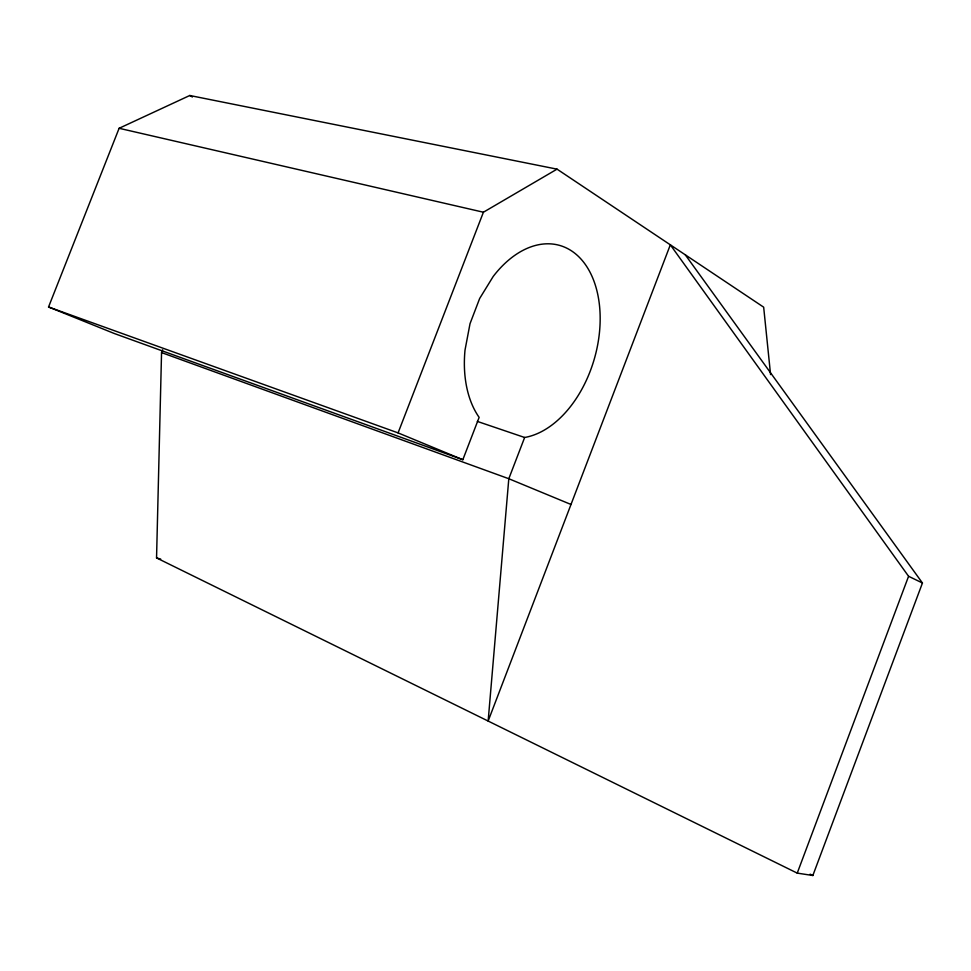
<?xml version="1.0" encoding="UTF-8"?>
<svg xmlns="http://www.w3.org/2000/svg" width="971" height="971" viewBox="0 0 971 971"><rect width="100%" height="100%" fill="white"/><g stroke="black" fill="none" stroke-linecap="round" stroke-linejoin="round"><path stroke-width="1.46" d="M685.283 254.815L922.45 583.001L812.848 875.502L797.24 873.123L156.549 557.912L161.55 352.582L162.667 349.766M797.24 873.123L908.577 576.276L670.33 244.826L488.146 721.052L508.804 478.727L524.643 437.484A99.418 64.608 -73.9 0 0 598.051 295.876A99.418 64.608 -73.9 0 0 493.183 276.492L479.662 298.485L470.025 323.671L465.012 350.118A99.418 64.608 -73.9 0 0 479.14 417.372L462.839 459.708L114.25 333.49L48.55 306.982L119.117 128.293L189.77 95.498L557.038 169.148L763.667 307.176L770.573 374.575M462.839 459.708L398.074 432.896L483.412 212.224L557.038 169.148M119.117 128.293L483.412 212.224M156.549 557.912L160.701 559.078M477.331 421.414L524.643 437.484M48.55 306.982L398.074 432.896M161.55 352.582L508.804 478.727L570.997 504.471M908.577 576.276L922.45 583.001M810.117 874.167L812.848 875.502M189.77 95.498L192.404 96.991"/></g></svg>
